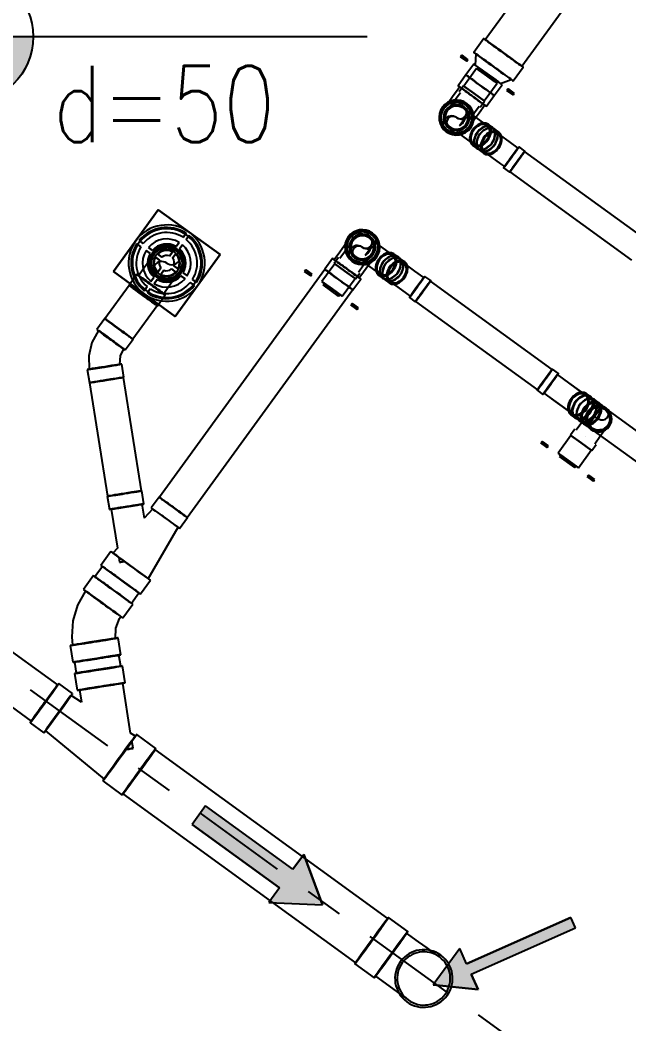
# Model space of a CAD drawing. Header units: millimetres. Extents: x 400392 to 401374, y 4543900 to 4544115.
# Drawn here: x 400711.038 to 400712.633, y 4544056.282 to 4544058.913 of the extents above; entities that cross this region are included whole.
import ezdxf

# ---------------------------------------------------------------- set-up
doc = ezdxf.new("R2010")
doc.units = ezdxf.units.MM
doc.linetypes.add('CENTER', pattern=[2, 1.25, -0.25, 0.25, -0.25])
doc.linetypes.add('CONTINU', pattern=[0])
doc.layers.add('A-DETL-GENF', color=92, linetype='Continuous', lineweight=9)
for name, color, linetype in [('kolon tarama prota', 252, 'Continuous'), ('skesit prota', 7, 'Continuous'), ('st-s_level (kot)', 6, 'Continuous'), ('st-s_levelmark (kot işareti)', 4, 'Continuous')]:
    doc.layers.add(name, color=color, linetype=linetype)
doc.styles.add('OLCU', font='romanstw.shx')

# ---------------------------------------------------------------- blocks, each defined once
blk = doc.blocks.new('+24.06 mekanik')
at = {"layer": 'kolon tarama prota'}
for points in [[(8304.3, 163837.7), (8304.3, 163955.7), (8342.4, 163933.7), (8491.8, 164192.5), (8517.8, 164177.5), (8368.4, 163918.7), (8406.5, 163896.7)], [(7946, 163836.7), (7828.9, 163758.7), (7828.9, 163806.7), (7546, 163806.7), (7546, 163866.7), (7828.9, 163866.7), (7828.9, 163914.7)]]:
    blk.add_hatch(color=253, dxfattribs=at).paths.add_polyline_path(points, flags=0)
at = {"layer": 'kolon tarama prota', "color": 253}
for p, q in [((6958.6, 166552.7), (6958.6, 165922.1)), ((7076.6, 165922.1), (7076.6, 166552.7)), ((6953.9, 165922.1), (6953.9, 165877.6)), ((7081.4, 165877.6), (7081.4, 165922.1)), ((6960.5, 165877.6), (6976.7, 165852.5)), ((7058.6, 165852.5), (7074.8, 165877.6)), ((6932.6, 165852.7), (6932.6, 165847.7)), ((6952.6, 165852.7), (6932.6, 165852.7)), ((6932.6, 165852.7), (6952.6, 165852.7)), ((6952.6, 165847.7), (6932.6, 165847.7)), ((6932.6, 165847.7), (6952.6, 165847.7)), ((6952.6, 165847.7), (6952.6, 165852.7)), ((6971.8, 165852.5), (6971.8, 165817.5)), ((6984.6, 165847.7), (6984.6, 165790.5)), ((6984.6, 165847.7), (7017.6, 165847.7)), ((7017.6, 165847.7), (6984.6, 165847.7)), ((6992.6, 165852.7), (6992.6, 165847.7)), ((7042.6, 165852.7), (6992.6, 165852.7)), ((6992.6, 165852.7), (7042.6, 165852.7)), ((7042.6, 165847.7), (6992.6, 165847.7)), ((6992.6, 165847.7), (7042.6, 165847.7)), ((7017.6, 165847.7), (7050.6, 165847.7)), ((7050.6, 165847.7), (7017.6, 165847.7)), ((7042.6, 165847.7), (7042.6, 165852.7)), ((7050.6, 165790.5), (7050.6, 165847.7)), ((7063.4, 165817.5), (7063.4, 165852.5)), ((7082.6, 165852.7), (7082.6, 165847.7)), ((7102.6, 165852.7), (7082.6, 165852.7)), ((7082.6, 165852.7), (7102.6, 165852.7)), ((7102.6, 165847.7), (7082.6, 165847.7)), ((7082.6, 165847.7), (7102.6, 165847.7)), ((7102.6, 165847.7), (7102.6, 165852.7)), ((6971.8, 165817.5), (6971.8, 165782.5)), ((7063.4, 165782.5), (7063.4, 165817.5)), ((6983.3, 165790.5), (6983.3, 165771.4)), ((6984.6, 165790.5), (7017.6, 165790.5)), ((7017.6, 165790.5), (6984.6, 165790.5)), ((7017.6, 165790.5), (7050.6, 165790.5)), ((7050.6, 165790.5), (7017.6, 165790.5)), ((7017.6, 165790.5), (7017.6, 165790.5)), ((7017.6, 165790.5), (7017.6, 165790.5)), ((7051.9, 165771.4), (7051.9, 165790.5)), ((7017.6, 165771.4), (7017.6, 165771.4)), ((7017.6, 165771.4), (7017.6, 165771.4)), ((7017.6, 165771.4), (7017.6, 165771.4)), ((7017.6, 165771.4), (7017.6, 165771.4)), ((7094.7, 165742.9), (7039.8, 165742.9)), ((7108.2, 165747), (7094.7, 165747)), ((7116.4, 165745.7), (7108.2, 165745.7)), ((7129.9, 165747), (7116.4, 165747)), ((7214, 165747), (7194.9, 165747)), ((7608.5, 165745.7), (7214, 165745.7)), ((7036.8, 165725.9), (7036.8, 165699.5)), ((7039.8, 165682.5), (7094.7, 165682.5)), ((7094.7, 165678.4), (7108.2, 165678.4)), ((7108.2, 165679.7), (7116.4, 165679.7)), ((7116.4, 165678.4), (7129.9, 165678.4)), ((7194.9, 165678.4), (7214, 165678.4)), ((7214, 165679.7), (7608.5, 165679.7)), ((7094.7, 165322.9), (7039.8, 165322.9)), ((7108.2, 165327), (7094.7, 165327)), ((7116.4, 165325.7), (7108.2, 165325.7)), ((7129.9, 165327), (7116.4, 165327)), ((7214, 165327), (7194.9, 165327)), ((7608.5, 165325.7), (7214, 165325.7)), ((7627.5, 165327), (7608.5, 165327)), ((7751, 165322.9), (7627.5, 165322.9)), ((7717.8, 165322.9), (7652.5, 165322.9)), ((7731.1, 165327), (7717.8, 165327)), ((7744.2, 165325.7), (7731.1, 165325.7)), ((7758.2, 165327), (7744.2, 165327)), ((7770.1, 165327), (7751, 165327)), ((8469.9, 165325.7), (7770.1, 165325.7)), ((7036.8, 165305.9), (7036.8, 165279.5)), ((7039.8, 165262.5), (7094.7, 165262.5)), ((7108.2, 165259.7), (7116.4, 165259.7)), ((7214, 165259.7), (7608.5, 165259.7)), ((7627.5, 165262.5), (7751, 165262.5)), ((7652.5, 165262.5), (7717.8, 165262.5)), ((7731.1, 165259.7), (7744.2, 165259.7)), ((7770.1, 165259.7), (8469.9, 165259.7)), ((6983.3, 165233.9), (6983.3, 165214.9)), ((7017.6, 165233.9), (7017.6, 165233.9)), ((7017.6, 165233.9), (7017.6, 165233.9)), ((7017.6, 165233.9), (7017.6, 165233.9)), ((7017.6, 165233.9), (7017.6, 165233.9)), ((7051.9, 165214.9), (7051.9, 165233.9)), ((7094.7, 165258.4), (7108.2, 165258.4)), ((7116.4, 165258.4), (7129.9, 165258.4)), ((7194.9, 165258.4), (7214, 165258.4)), ((7608.5, 165258.4), (7627.5, 165258.4)), ((7717.8, 165258.4), (7731.1, 165258.4)), ((7744.2, 165258.4), (7758.2, 165258.4)), ((7748.3, 165233.9), (7748.3, 165214.9)), ((7751, 165258.4), (7770.1, 165258.4)), ((7782.6, 165233.9), (7782.6, 165233.9)), ((7782.6, 165233.9), (7782.6, 165233.9)), ((7782.6, 165233.9), (7782.6, 165233.9)), ((7782.6, 165233.9), (7782.6, 165233.9)), ((7817, 165214.9), (7817, 165233.9)), ((6971.8, 165222.9), (6971.8, 165187.9)), ((6984.6, 165214.9), (6984.6, 165157.7)), ((6984.6, 165214.9), (7017.6, 165214.9)), ((7017.6, 165214.9), (6984.6, 165214.9)), ((7017.6, 165214.9), (7050.6, 165214.9)), ((7050.6, 165214.9), (7017.6, 165214.9)), ((7017.6, 165214.9), (7017.6, 165214.9)), ((7017.6, 165214.9), (7017.6, 165214.9)), ((7050.6, 165157.7), (7050.6, 165214.9)), ((7063.4, 165187.9), (7063.4, 165222.9)), ((7749.6, 165214.9), (7749.6, 165157.7)), ((7749.6, 165214.9), (7782.6, 165214.9)), ((7782.6, 165214.9), (7749.6, 165214.9)), ((7782.6, 165214.9), (7815.6, 165214.9)), ((7815.6, 165214.9), (7782.6, 165214.9)), ((7782.6, 165214.9), (7782.6, 165214.9)), ((7782.6, 165214.9), (7782.6, 165214.9)), ((7815.6, 165157.7), (7815.6, 165214.9)), ((6972.6, 165187.9), (6972.6, 164450)), ((7062.6, 164450), (7062.6, 165187.9)), ((6932.6, 165157.7), (6932.6, 165152.7)), ((6932.6, 165157.7), (6952.6, 165157.7)), ((6952.6, 165157.7), (6932.6, 165157.7)), ((6952.6, 165152.7), (6952.6, 165157.7)), ((6984.6, 165157.7), (7017.6, 165157.7)), ((7017.6, 165157.7), (6984.6, 165157.7)), ((6992.6, 165157.7), (6992.6, 165152.7)), ((6992.6, 165157.7), (7042.6, 165157.7)), ((7042.6, 165157.7), (6992.6, 165157.7)), ((7017.6, 165157.7), (7050.6, 165157.7)), ((7050.6, 165157.7), (7017.6, 165157.7)), ((7042.6, 165152.7), (7042.6, 165157.7)), ((7082.6, 165157.7), (7082.6, 165152.7)), ((7082.6, 165157.7), (7102.6, 165157.7)), ((7102.6, 165157.7), (7082.6, 165157.7)), ((7102.6, 165152.7), (7102.6, 165157.7)), ((7697.6, 165157.7), (7697.6, 165152.7)), ((7697.6, 165157.7), (7717.6, 165157.7)), ((7717.6, 165157.7), (7697.6, 165157.7)), ((7717.6, 165152.7), (7717.6, 165157.7)), ((7749.6, 165157.7), (7782.6, 165157.7)), ((7782.6, 165157.7), (7749.6, 165157.7)), ((7757.6, 165157.7), (7757.6, 165152.7)), ((7757.6, 165157.7), (7807.6, 165157.7)), ((7807.6, 165157.7), (7757.6, 165157.7)), ((7782.6, 165157.7), (7815.6, 165157.7)), ((7815.6, 165157.7), (7782.6, 165157.7)), ((7807.6, 165152.7), (7807.6, 165157.7)), ((7847.6, 165157.7), (7847.6, 165152.7)), ((7847.6, 165157.7), (7867.6, 165157.7)), ((7867.6, 165157.7), (7847.6, 165157.7)), ((7867.6, 165152.7), (7867.6, 165157.7)), ((6932.6, 165152.7), (6952.6, 165152.7)), ((6952.6, 165152.7), (6932.6, 165152.7)), ((6992.6, 165152.7), (7042.6, 165152.7)), ((7042.6, 165152.7), (6992.6, 165152.7)), ((7082.6, 165152.7), (7102.6, 165152.7)), ((7102.6, 165152.7), (7082.6, 165152.7)), ((7697.6, 165152.7), (7717.6, 165152.7)), ((7717.6, 165152.7), (7697.6, 165152.7)), ((7757.6, 165152.7), (7807.6, 165152.7)), ((7807.6, 165152.7), (7757.6, 165152.7)), ((7847.6, 165152.7), (7867.6, 165152.7)), ((7867.6, 165152.7), (7847.6, 165152.7)), ((6727.5, 165057.8), (6527.5, 165057.8)), ((6527.5, 165057.8), (6527.5, 164857.8)), ((6527.5, 164857.8), (6527.5, 165057.8)), ((6527.5, 165057.8), (6727.5, 165057.8)), ((6527.5, 165057.8), (6527.5, 165057.8)), ((6622.5, 165051), (6622.5, 165037.6)), ((6622.5, 165037.6), (6622.5, 165051)), ((6622.5, 165051), (6622.5, 165051)), ((6632.5, 165037.6), (6632.5, 165051)), ((6632.5, 165051), (6632.5, 165037.6)), ((6632.5, 165051), (6632.5, 165051)), ((6727.5, 164857.8), (6727.5, 165057.8)), ((6727.5, 165057.8), (6727.5, 164857.8)), ((6727.5, 165057.8), (6727.5, 165057.8)), ((6622.5, 165037.6), (6622.5, 165037.6)), ((6632.5, 165037.6), (6632.5, 165037.6)), ((6622.5, 165020.9), (6622.5, 165007.5)), ((6622.5, 165007.5), (6622.5, 165020.9)), ((6622.5, 165020.9), (6622.5, 165020.9)), ((6622.5, 165007.5), (6622.5, 165007.5)), ((6632.5, 165007.5), (6632.5, 165020.9)), ((6632.5, 165020.9), (6632.5, 165007.5)), ((6632.5, 165020.9), (6632.5, 165020.9)), ((6632.5, 165007.5), (6632.5, 165007.5)), ((6622.5, 164990.7), (6622.5, 164977.1)), ((6622.5, 164977.1), (6622.5, 164990.7)), ((6622.5, 164990.7), (6622.5, 164990.7)), ((6622.5, 164977.1), (6622.5, 164977.1)), ((6632.5, 164977.1), (6632.5, 164990.7)), ((6632.5, 164990.7), (6632.5, 164977.1)), ((6632.5, 164990.7), (6632.5, 164990.7)), ((6632.5, 164977.1), (6632.5, 164977.1)), ((6547.7, 164962.8), (6534.3, 164962.8)), ((6534.3, 164962.8), (6547.7, 164962.8)), ((6534.3, 164962.8), (6534.3, 164962.8)), ((6534.3, 164952.8), (6547.7, 164952.8)), ((6547.7, 164952.8), (6534.3, 164952.8)), ((6534.3, 164952.8), (6534.3, 164952.8)), ((6547.7, 164962.8), (6547.7, 164962.8)), ((6547.7, 164952.8), (6547.7, 164952.8)), ((6577.8, 164962.8), (6564.4, 164962.8)), ((6564.4, 164962.8), (6577.8, 164962.8)), ((6564.4, 164962.8), (6564.4, 164962.8)), ((6564.4, 164952.8), (6577.8, 164952.8)), ((6577.8, 164952.8), (6564.4, 164952.8)), ((6564.4, 164952.8), (6564.4, 164952.8)), ((6577.8, 164962.8), (6577.8, 164962.8)), ((6577.8, 164952.8), (6577.8, 164952.8)), ((6608.2, 164962.8), (6594.6, 164962.8)), ((6594.6, 164962.8), (6608.2, 164962.8)), ((6594.6, 164962.8), (6594.6, 164962.8)), ((6594.6, 164952.8), (6608.2, 164952.8)), ((6608.2, 164952.8), (6594.6, 164952.8)), ((6594.6, 164952.8), (6594.6, 164952.8)), ((6608.2, 164962.8), (6608.2, 164962.8)), ((6608.2, 164952.8), (6608.2, 164952.8)), ((6660.5, 164962.8), (6646.9, 164962.8)), ((6646.9, 164962.8), (6660.5, 164962.8)), ((6646.9, 164962.8), (6646.9, 164962.8)), ((6646.9, 164952.8), (6660.5, 164952.8)), ((6660.5, 164952.8), (6646.9, 164952.8)), ((6646.9, 164952.8), (6646.9, 164952.8)), ((6660.5, 164962.8), (6660.5, 164962.8)), ((6660.5, 164952.8), (6660.5, 164952.8)), ((6690.7, 164962.8), (6677.3, 164962.8)), ((6677.3, 164962.8), (6690.7, 164962.8)), ((6677.3, 164962.8), (6677.3, 164962.8)), ((6677.3, 164952.8), (6690.7, 164952.8)), ((6690.7, 164952.8), (6677.3, 164952.8)), ((6677.3, 164952.8), (6677.3, 164952.8)), ((6690.7, 164962.8), (6690.7, 164962.8)), ((6690.7, 164952.8), (6690.7, 164952.8)), ((6720.7, 164962.8), (6707.4, 164962.8)), ((6707.4, 164962.8), (6720.7, 164962.8)), ((6707.4, 164962.8), (6707.4, 164962.8)), ((6707.4, 164952.8), (6720.7, 164952.8)), ((6720.7, 164952.8), (6707.4, 164952.8)), ((6707.4, 164952.8), (6707.4, 164952.8)), ((6720.7, 164962.8), (6720.7, 164962.8)), ((6720.7, 164952.8), (6720.7, 164952.8)), ((6622.5, 164938.4), (6622.5, 164924.8)), ((6622.5, 164924.8), (6622.5, 164938.4)), ((6622.5, 164938.4), (6622.5, 164938.4)), ((6622.5, 164924.8), (6622.5, 164924.8)), ((6632.5, 164924.8), (6632.5, 164938.4)), ((6632.5, 164938.4), (6632.5, 164924.8)), ((6632.5, 164938.4), (6632.5, 164938.4)), ((6632.5, 164924.8), (6632.5, 164924.8)), ((6622.5, 164908), (6622.5, 164894.6)), ((6622.5, 164894.6), (6622.5, 164908)), ((6622.5, 164908), (6622.5, 164908)), ((6622.5, 164894.6), (6622.5, 164894.6)), ((6632.5, 164894.6), (6632.5, 164908)), ((6632.5, 164908), (6632.5, 164894.6)), ((6632.5, 164908), (6632.5, 164908)), ((6632.5, 164894.6), (6632.5, 164894.6)), ((6581.7, 164888), (6581.7, 164853)), ((6622.5, 164877.9), (6622.5, 164864.6)), ((6622.5, 164864.6), (6622.5, 164877.9)), ((6622.5, 164877.9), (6622.5, 164877.9)), ((6632.5, 164864.6), (6632.5, 164877.9)), ((6632.5, 164877.9), (6632.5, 164864.6)), ((6632.5, 164877.9), (6632.5, 164877.9)), ((6673.3, 164853), (6673.3, 164888)), ((6527.5, 164857.8), (6727.5, 164857.8)), ((6727.5, 164857.8), (6527.5, 164857.8)), ((6527.5, 164857.8), (6527.5, 164857.8)), ((6582.5, 164853), (6582.5, 164744.6)), ((6622.5, 164864.6), (6622.5, 164864.6)), ((6632.5, 164864.6), (6632.5, 164864.6)), ((6672.5, 164744.6), (6672.5, 164853)), ((6727.5, 164857.8), (6727.5, 164857.8)), ((6581.7, 164744.6), (6581.7, 164709.6)), ((6673.3, 164709.6), (6673.3, 164744.6)), ((6712.7, 164649.6), (6687.9, 164674.4)), ((6925, 164436.2), (6712.1, 164649.1)), ((6623.2, 164609.6), (6647.9, 164584.9)), ((6648.5, 164585.4), (6861.4, 164372.5)), ((6971.8, 164450), (6971.8, 164415)), ((7063.4, 164415), (7063.4, 164450)), ((6950.3, 164412), (6925.6, 164436.7)), ((6973.3, 164382.2), (6946.9, 164408.6)), ((6976.7, 164415), (6973.2, 164382.2)), ((7074.8, 164260.1), (7058.6, 164415)), ((6860.8, 164372), (6885.6, 164347.2)), ((6889, 164350.6), (6962.3, 164277.3)), ((6953.9, 164260.1), (6953.9, 164215.6)), ((6962.3, 164277.3), (6960.5, 164260.1)), ((6979.6, 164260.1), (6988.7, 164251)), ((6997.8, 164259.8), (6997.8, 164260.4)), ((7081.4, 164215.6), (7081.4, 164260.1)), ((6958.6, 164215.6), (6958.6, 164182.3)), ((7076.6, 164182.3), (7076.6, 164215.6)), ((6953.9, 164182.3), (6953.9, 164137.8)), ((7081.4, 164137.8), (7081.4, 164182.3)), ((8491.8, 164192.5), (8342.4, 163933.7)), ((8342.4, 163933.7), (8491.8, 164192.5)), ((8517.8, 164177.5), (8491.8, 164192.5)), ((8517.8, 164177.5), (8491.8, 164192.5)), ((8368.4, 163918.7), (8517.8, 164177.5)), ((8368.4, 163918.7), (8517.8, 164177.5)), ((6960.5, 164137.8), (6960.5, 164137.5)), ((7074.8, 164137.7), (7074.8, 164137.8)), ((7133.4, 164056.6), (7102, 164088.1)), ((7151.1, 164032.2), (7130.1, 164053.3)), ((7185.9, 164004.1), (7154.5, 164035.5)), ((7011.8, 163997.9), (7043.3, 163966.5)), ((7275.3, 163905.4), (7181.3, 163999.4)), ((7046.6, 163969.8), (7067.7, 163948.8)), ((7064.3, 163945.4), (7095.8, 163914)), ((8342.4, 163933.7), (8304.3, 163955.7)), ((8304.3, 163955.7), (8304.3, 163837.7)), ((8342.4, 163933.7), (8304.3, 163955.7)), ((8304.3, 163955.7), (8304.3, 163837.7)), ((7100.4, 163918.6), (7123.2, 163895.9)), ((8406.5, 163896.7), (8368.4, 163918.7)), ((8368.4, 163918.7), (8406.5, 163896.7)), ((7046.4, 163895.7), (6061.5, 163895.7)), ((7090.9, 163900.5), (7046.4, 163900.5)), ((7123.2, 163895.9), (7090.9, 163893.9)), ((7289.9, 163906.3), (7275.3, 163905.4)), ((7352.4, 163912.2), (7289.9, 163912.2)), ((8105.8, 163908.7), (7352.4, 163908.7)), ((7946, 163836.7), (7828.9, 163914.7)), ((7828.9, 163914.7), (7828.9, 163866.7)), ((7828.9, 163914.7), (7946, 163836.7)), ((7828.9, 163866.7), (7828.9, 163914.7)), ((8168.3, 163912.2), (8105.8, 163912.2)), ((8304.3, 163837.7), (8406.5, 163896.7)), ((8406.5, 163896.7), (8304.3, 163837.7)), ((7303.6, 163877.1), (7289.9, 163890.8)), ((7828.9, 163866.7), (7546, 163866.7)), ((7546, 163866.7), (7546, 163806.7)), ((7828.9, 163866.7), (7546, 163866.7)), ((7546, 163866.7), (7546, 163806.7)), ((7289.5, 163863.4), (7290.3, 163863.4)), ((7828.9, 163758.7), (7946, 163836.7)), ((7828.9, 163758.7), (7946, 163836.7)), ((7546, 163806.7), (7828.9, 163806.7)), ((7828.9, 163806.7), (7546, 163806.7)), ((7828.9, 163806.7), (7828.9, 163758.7)), ((7828.9, 163806.7), (7828.9, 163758.7)), ((6061.5, 163777.7), (7046.4, 163777.7)), ((7046.4, 163773), (7090.9, 163773)), ((7090.9, 163779.6), (7289.9, 163767.2)), ((7289.9, 163761.2), (7352.4, 163761.2)), ((7352.4, 163764.7), (8105.8, 163764.7)), ((8105.8, 163761.2), (8168.3, 163761.2))]:
    blk.add_line(p, q, dxfattribs=at)
at = {"layer": 'kolon tarama prota', "color": 253, "flags": 128}
for points in [[(6976.7, 165712.7), (6976.7, 165717.4), (6976.7, 165730.9), (6976.7, 165751.4), (6976.7, 165776.1), (6976.7, 165782.5)], [(6987.5, 165771.4), (6987.5, 165748.4), (6987.5, 165729.1), (6987.5, 165716.5), (6987.5, 165712.7)], [(7047.8, 165712.7), (7047.8, 165717.4), (7047.8, 165730.7), (7047.8, 165750.6), (7047.8, 165771.4)], [(7058.6, 165782.5), (7058.6, 165757.2), (7058.6, 165735.4), (7058.6, 165719.9), (7058.6, 165713), (7058.6, 165712.7)], [(6976.7, 165712.7), (6981.3, 165731.7), (6994.3, 165746.3), (7012.5, 165753.3), (7017.6, 165753.6)], [(7017.6, 165753.6), (7036.6, 165749), (7051.3, 165736), (7058.3, 165717.7), (7058.6, 165712.7)], [(7194.9, 165742.9), (7165.7, 165742.9), (7139.5, 165742.9), (7129.9, 165742.9)], [(7017.6, 165671.7), (6998.6, 165676.4), (6984, 165689.3), (6977, 165707.6), (6976.7, 165712.7)], [(7058.6, 165712.7), (7053.9, 165693.7), (7041, 165679), (7022.7, 165672), (7017.6, 165671.7)], [(7129.9, 165682.5), (7154, 165682.5), (7182.3, 165682.5), (7194.9, 165682.5)], [(6976.7, 165292.7), (6981.3, 165311.7), (6994.3, 165326.4), (7012.6, 165333.4), (7017.6, 165333.7)], [(7017.6, 165333.7), (7036.6, 165329), (7051.3, 165316.1), (7058.3, 165297.8), (7058.6, 165292.7)], [(7194.9, 165322.9), (7165.7, 165322.9), (7139.5, 165322.9), (7129.9, 165322.9)], [(7752.5, 165292.7), (7757.1, 165308.8), (7769.6, 165319.9), (7782.6, 165322.9)], [(7758.2, 165322.9), (7774.3, 165322.9), (7782.1, 165322.9), (7782.6, 165322.9)], [(7782.6, 165322.9), (7798.7, 165318.2), (7809.8, 165305.7), (7812.8, 165292.7)], [(6976.7, 165222.9), (6976.7, 165248.2), (6976.7, 165270), (6976.7, 165285.4), (6976.7, 165292.4), (6976.7, 165292.7)], [(7017.6, 165251.7), (6998.6, 165256.4), (6984, 165269.4), (6977, 165287.6), (6976.7, 165292.7)], [(6987.5, 165292.7), (6987.5, 165288), (6987.5, 165274.6), (6987.5, 165254.8), (6987.5, 165233.9)], [(7058.6, 165292.7), (7053.9, 165273.7), (7041, 165259), (7022.7, 165252.1), (7017.6, 165251.7)], [(7047.8, 165233.9), (7047.8, 165257), (7047.8, 165276.3), (7047.8, 165288.9), (7047.8, 165292.7)], [(7058.6, 165292.7), (7058.6, 165288), (7058.6, 165274.5), (7058.6, 165254), (7058.6, 165229.3), (7058.6, 165222.9)], [(7782.6, 165262.5), (7766.6, 165267.2), (7755.4, 165279.7), (7752.5, 165292.7)], [(7752.5, 165292.7), (7752.5, 165288), (7752.5, 165274.6), (7752.5, 165254.8), (7752.5, 165233.9)], [(7812.8, 165292.7), (7808.2, 165276.6), (7795.7, 165265.5), (7782.6, 165262.5)], [(7812.8, 165233.9), (7812.8, 165257), (7812.8, 165276.3), (7812.8, 165288.9), (7812.8, 165292.7)], [(7129.9, 165262.5), (7154, 165262.5), (7182.3, 165262.5), (7194.9, 165262.5)], [(7782.6, 165262.5), (7777.9, 165262.5), (7764.4, 165262.5), (7758.2, 165262.5)], [(6586.6, 164957.8), (6591.2, 164976.8), (6604.2, 164991.4), (6622.5, 164998.4), (6627.5, 164998.7)], [(6627.5, 164998.7), (6646.5, 164994.1), (6661.2, 164981.1), (6668.2, 164962.9), (6668.5, 164957.8)], [(6586.6, 164888), (6586.6, 164913.3), (6586.6, 164935.2), (6586.6, 164950.6), (6586.6, 164957.5), (6586.6, 164957.8)], [(6627.5, 164916.8), (6608.5, 164921.5), (6593.9, 164934.4), (6586.9, 164952.7), (6586.6, 164957.8)], [(6668.5, 164957.8), (6663.8, 164938.8), (6650.9, 164924.1), (6632.6, 164917.1), (6627.5, 164916.8)], [(6668.5, 164957.8), (6668.5, 164953.1), (6668.5, 164939.6), (6668.5, 164919), (6668.5, 164894.2), (6668.5, 164888)], [(6586.6, 164709.6), (6591.3, 164674), (6605.2, 164640.8), (6626.6, 164613)], [(6684.5, 164671), (6672.2, 164689.9), (6668.5, 164709.6)], [(6960.5, 164137.5), (6965.3, 164095.2), (6979.4, 164055), (7002, 164018.9), (7016.5, 164002.6)], [(7097.3, 164083.4), (7081.9, 164105.5), (7075, 164131.5), (7074.8, 164137.7)], [(8274.4, 163906.3), (8269.7, 163906.3), (8255.9, 163906.3), (8234.3, 163906.3), (8206.8, 163906.3), (8175.8, 163906.3), (8168.3, 163906.3)], [(8168.3, 163767.2), (8199.7, 163767.2), (8228.3, 163767.2), (8251.5, 163767.2), (8267.2, 163767.2), (8274.2, 163767.2), (8274.4, 163767.2)]]:
    blk.add_lwpolyline(points, dxfattribs=at)
at = {"layer": 'kolon tarama prota', "color": 253}
for centre, radius, start, end in [((7017.6, 165712.7), 45.8, 0, 180), ((7017.6, 165712.7), 45.8, 0, 180), ((7017.6, 165712.7), 45.8, 90, 270), ((7017.6, 165712.7), 45.8, 90, 270), ((7017.6, 165712.7), 45, 0, 180), ((7017.6, 165712.7), 41, 90, 270), ((7017.6, 165712.7), 34.3, 0, 180), ((7017.6, 165712.7), 34.3, 0, 180), ((7017.6, 165712.7), 34.3, 90, 270), ((7017.6, 165712.7), 34.3, 90, 270), ((7017.6, 165712.7), 33, 0, 180), ((7017.6, 165712.7), 30.2, 90, 270), ((7017.6, 165712.7), 45.8, 270, 90), ((7017.6, 165712.7), 45.8, 270, 90), ((7017.6, 165735.2), 22.5, 270, 90), ((7017.6, 165712.7), 41, 270, 90), ((7017.6, 165712.7), 34.3, 270, 90), ((7017.6, 165712.7), 34.3, 270, 90), ((7017.6, 165729.2), 16.5, 270, 90), ((7017.6, 165712.7), 30.2, 270, 90), ((7017.6, 165712.7), 45.8, 180, 0), ((7017.6, 165712.7), 45.8, 180, 0), ((7017.6, 165712.7), 45, 180, 0), ((7017.6, 165712.7), 34.3, 180, 0), ((7017.6, 165712.7), 34.3, 180, 0), ((7017.6, 165712.7), 33, 180, 0), ((7017.6, 165690.2), 22.5, 90, 270), ((7017.6, 165696.2), 16.5, 90, 270), ((7017.6, 165292.7), 45.8, 0, 180), ((7017.6, 165292.7), 45.8, 0, 180), ((7017.6, 165292.7), 45.8, 90, 270), ((7017.6, 165292.7), 45.8, 90, 270), ((7017.6, 165292.7), 45.8, 270, 90), ((7017.6, 165292.7), 45.8, 270, 90), ((7017.6, 165292.7), 45, 0, 180), ((7017.6, 165292.7), 41, 90, 270), ((7017.6, 165292.7), 34.3, 0, 180), ((7017.6, 165292.7), 34.3, 0, 180), ((7017.6, 165292.7), 34.3, 90, 270), ((7017.6, 165292.7), 34.3, 90, 270), ((7017.6, 165292.7), 33, 0, 180), ((7017.6, 165292.7), 30.2, 90, 270), ((7017.6, 165315.2), 22.5, 270, 90), ((7017.6, 165292.7), 41, 270, 90), ((7017.6, 165292.7), 34.3, 270, 90), ((7017.6, 165292.7), 34.3, 270, 90), ((7017.6, 165309.2), 16.5, 270, 90), ((7017.6, 165292.7), 30.2, 270, 90), ((7782.6, 165292.7), 34.3, 0, 180), ((7782.6, 165292.7), 34.3, 0, 180), ((7782.6, 165292.7), 34.3, 90, 270), ((7782.6, 165292.7), 34.3, 90, 270), ((7782.6, 165292.7), 33, 0, 180), ((7782.6, 165292.7), 30.2, 0, 180), ((7782.6, 165292.7), 30.2, 90, 270), ((7782.6, 165292.7), 34.3, 270, 90), ((7782.6, 165292.7), 34.3, 270, 90), ((7782.6, 165309.2), 16.5, 270, 90), ((7782.6, 165292.7), 30.2, 270, 90), ((7017.6, 165292.7), 45.8, 180, 0), ((7017.6, 165292.7), 45.8, 180, 0), ((7017.6, 165292.7), 45, 180, 0), ((7017.6, 165292.7), 34.3, 180, 0), ((7017.6, 165292.7), 34.3, 180, 0), ((7017.6, 165292.7), 33, 180, 0), ((7017.6, 165270.2), 22.5, 90, 270), ((7017.6, 165276.2), 16.5, 90, 270), ((7782.6, 165292.7), 34.3, 180, 0), ((7782.6, 165292.7), 34.3, 180, 0), ((7782.6, 165292.7), 33, 180, 0), ((7782.6, 165292.7), 30.2, 180, 0), ((7782.6, 165276.2), 16.5, 90, 270), ((6627.5, 164957.8), 100, 90, 270), ((6627.5, 164957.8), 100, 90, 270), ((6627.5, 164957.8), 93.3, 93.0709, 176.9291), ((6627.5, 164957.8), 93.3, 93.0709, 176.9291), ((6627.5, 164957.8), 100, 270, 90), ((6627.5, 164957.8), 100, 270, 90), ((6627.5, 164957.8), 93.3, 3.0709, 86.9291), ((6627.5, 164957.8), 93.3, 3.0709, 86.9291), ((6627.5, 164957.8), 90, 90, 270), ((6627.5, 164957.8), 90, 90, 270), ((6627.5, 164957.8), 80, 93.5833, 176.4167), ((6627.5, 164957.8), 80, 93.5833, 176.4167), ((6627.5, 164957.8), 90, 270, 90), ((6627.5, 164957.8), 90, 270, 90), ((6627.5, 164957.8), 80, 3.5833, 86.4167), ((6627.5, 164957.8), 80, 3.5833, 86.4167), ((6627.5, 164957.8), 63.3, 94.5281, 175.4719), ((6627.5, 164957.8), 63.3, 94.5281, 175.4719), ((6627.5, 164957.8), 50, 95.7392, 174.2608), ((6627.5, 164957.8), 50, 95.7392, 174.2608), ((6627.5, 164957.8), 45.8, 90, 270), ((6627.5, 164957.8), 45.8, 90, 270), ((6627.5, 164957.8), 45, 0, 180), ((6627.5, 164957.8), 41, 90, 270), ((6627.5, 164957.8), 45.8, 270, 90), ((6627.5, 164957.8), 45.8, 270, 90), ((6627.5, 164980.3), 22.5, 270, 90), ((6627.5, 164957.8), 41, 270, 90), ((6627.5, 164957.8), 63.3, 4.5281, 85.4719), ((6627.5, 164957.8), 63.3, 4.5281, 85.4719), ((6627.5, 164957.8), 50, 5.7392, 84.2608), ((6627.5, 164957.8), 50, 5.7392, 84.2608), ((6627.5, 164957.8), 35, 90, 270), ((6627.5, 164957.8), 35, 90, 270), ((6627.5, 164957.8), 33.3, 98.6269, 171.3731), ((6627.5, 164957.8), 33.3, 98.6269, 171.3731), ((6627.5, 164957.8), 20, 104.4775, 165.5225), ((6627.5, 164957.8), 20, 104.4775, 165.5225), ((6627.5, 164957.8), 35, 270, 90), ((6627.5, 164957.8), 35, 270, 90), ((6627.5, 164957.8), 33.3, 8.6269, 81.3731), ((6627.5, 164957.8), 33.3, 8.6269, 81.3731), ((6627.5, 164957.8), 20, 14.4775, 75.5225), ((6627.5, 164957.8), 20, 14.4775, 75.5225), ((6627.5, 164957.8), 93.3, 183.0709, 266.9291), ((6627.5, 164957.8), 93.3, 183.0709, 266.9291), ((6627.5, 164957.8), 80, 183.5833, 266.4167), ((6627.5, 164957.8), 80, 183.5833, 266.4167), ((6627.5, 164957.8), 63.3, 184.5281, 265.4719), ((6627.5, 164957.8), 63.3, 184.5281, 265.4719), ((6627.5, 164957.8), 50, 185.7392, 264.2608), ((6627.5, 164957.8), 50, 185.7392, 264.2608), ((6627.5, 164957.8), 45, 180, 0), ((6627.5, 164957.8), 33.3, 188.6269, 261.3731), ((6627.5, 164957.8), 33.3, 188.6269, 261.3731), ((6627.5, 164935.3), 22.5, 90, 270), ((6627.5, 164957.8), 20, 194.4775, 255.5225), ((6627.5, 164957.8), 20, 194.4775, 255.5225), ((6627.5, 164957.8), 80, 273.5833, 356.4167), ((6627.5, 164957.8), 93.3, 273.0709, 356.9291), ((6627.5, 164957.8), 20, 284.4775, 345.5225), ((6627.5, 164957.8), 33.3, 278.6269, 351.3731), ((6627.5, 164957.8), 50, 275.7392, 354.2608), ((6627.5, 164957.8), 63.3, 274.5281, 355.4719), ((6627.5, 164957.8), 93.3, 273.0709, 356.9291), ((6627.5, 164957.8), 80, 273.5833, 356.4167), ((6627.5, 164957.8), 33.3, 278.6269, 351.3731), ((6627.5, 164957.8), 20, 284.4775, 345.5225), ((6627.5, 164957.8), 63.3, 274.5281, 355.4719), ((6627.5, 164957.8), 50, 275.7392, 354.2608), ((8274.4, 163836.7), 75.5, 0, 180), ((8274.4, 163836.7), 75.5, 0, 180), ((8274.4, 163836.7), 69.6, 0, 180), ((8274.4, 163836.7), 75.5, 180, 0), ((8274.4, 163836.7), 75.5, 180, 0), ((8274.4, 163836.7), 69.6, 180, 0)]:
    blk.add_arc(centre, radius, start, end, dxfattribs=at)
for centre, major_axis, ratio, start_param, end_param in [((7017.6, 165922.1), (-63.8, 0), 0.010053, 4.712389, 7.853982), ((7017.6, 165922.1), (-59, 0), 0.010053, 4.712389, 6.283185), ((7017.6, 165922.1), (-59, 0), 0.010053, 0, 1.570796), ((7017.6, 165922.1), (-63.8, 0), 0.010053, 1.570796, 4.712389), ((7017.6, 165922.1), (-59, 0), 0.010053, 3.141593, 4.712389), ((7017.6, 165922.1), (-59, 0), 0.010053, 1.570796, 3.141593), ((7017.6, 165877.6), (-63.8, 0), 0.010053, 4.712389, 7.853982), ((7017.6, 165877.6), (-63.8, 0), 0.010053, 1.570796, 4.712389), ((7017.6, 165852.5), (-45.8, 0), 0.010053, 3.141593, 6.283185), ((7017.6, 165852.5), (-45.8, 0), 0.010053, 0, 3.141593), ((7017.6, 165817.5), (-45.8, 0), 0.010053, 4.712389, 7.853982), ((7017.6, 165817.5), (-45.8, 0), 0.010053, 3.141593, 6.283185), ((7017.6, 165817.5), (-45.8, 0), 0.010053, 0, 3.141593), ((7017.6, 165817.5), (-45.8, 0), 0.010053, 1.570796, 4.712389), ((7017.6, 165782.5), (-45.8, 0), 0.010053, 4.712389, 7.853982), ((7017.6, 165782.5), (-41, 0), 0.010053, 4.712389, 7.853982), ((7017.6, 165782.5), (-41, 0), 0.010053, 1.570796, 4.712389), ((7017.6, 165782.5), (-45.8, 0), 0.010053, 1.570796, 4.712389), ((7094.7, 165712.7), (0, 34.3), 0.707107, 4.712389, 7.853982), ((7094.7, 165712.7), (0, 30.2), 0.707107, 4.712389, 7.853982), ((7108.2, 165712.7), (0, 34.3), 0.707107, 4.712389, 7.853982), ((7108.2, 165712.7), (0, 33), 0.707107, 0, 1.570796), ((7116.4, 165712.7), (0, -34.3), 0.707107, 1.570796, 4.712389), ((7116.4, 165712.7), (0, 33), 0.707107, 0, 1.570796), ((7129.9, 165712.7), (0, -34.3), 0.707107, 1.570796, 4.712389), ((7108.2, 165712.7), (0, 33), 0.707107, 4.712389, 6.283185), ((7129.9, 165712.7), (0, -30.2), 0.707107, 1.570796, 4.712389), ((7116.4, 165712.7), (0, 33), 0.707107, 4.712389, 6.283185), ((7194.9, 165712.7), (0, -34.3), 0.01, 1.570796, 4.712389), ((7194.9, 165712.7), (0, -30.2), 0.01, 1.570796, 4.712389), ((7214, 165712.7), (0, -34.3), 0.01, 1.570796, 4.712389), ((7214, 165712.7), (0, 33), 0.01, 0, 1.570796), ((7214, 165712.7), (0, 33), 0.01, 4.712389, 6.283185), ((7017.6, 165712.7), (0, 30.2), 0.707107, 4.712389, 5.165678), ((7017.6, 165712.7), (0, 30.2), 0.707107, 4.2591, 4.712389), ((7094.7, 165712.7), (0, 34.3), 0.707107, 1.570796, 4.712389), ((7094.7, 165712.7), (0, 30.2), 0.707107, 1.570796, 4.712389), ((7108.2, 165712.7), (0, 34.3), 0.707107, 1.570796, 4.712389), ((7108.2, 165712.7), (0, 33), 0.707107, 1.570796, 3.141593), ((7116.4, 165712.7), (0, -34.3), 0.707107, 4.712389, 7.853982), ((7116.4, 165712.7), (0, 33), 0.707107, 1.570796, 3.141593), ((7129.9, 165712.7), (0, -34.3), 0.707107, 4.712389, 7.853982), ((7108.2, 165712.7), (0, 33), 0.707107, 3.141593, 4.712389), ((7129.9, 165712.7), (0, -30.2), 0.707107, 4.712389, 7.853982), ((7116.4, 165712.7), (0, 33), 0.707107, 3.141593, 4.712389), ((7194.9, 165712.7), (0, -34.3), 0.01, 4.712389, 7.853982), ((7194.9, 165712.7), (0, -30.2), 0.01, 4.712389, 7.853982), ((7214, 165712.7), (0, -34.3), 0.01, 4.712389, 7.853982), ((7214, 165712.7), (0, 33), 0.01, 1.570796, 3.141593), ((7214, 165712.7), (0, 33), 0.01, 3.141593, 4.712389), ((7094.7, 165292.7), (0, 34.3), 0.707107, 4.712389, 7.853982), ((7094.7, 165292.7), (0, 30.2), 0.707107, 4.712389, 7.853982), ((7108.2, 165292.7), (0, 34.3), 0.707107, 4.712389, 7.853982), ((7108.2, 165292.7), (0, 33), 0.707107, 0, 1.570796), ((7116.4, 165292.7), (0, 34.3), 0.707107, 4.712389, 7.853982), ((7116.4, 165292.7), (0, 33), 0.707107, 0, 1.570796), ((7129.9, 165292.7), (0, 34.3), 0.707107, 4.712389, 7.853982), ((7108.2, 165292.7), (0, 33), 0.707107, 4.712389, 6.283185), ((7129.9, 165292.7), (0, 30.2), 0.707107, 4.712389, 7.853982), ((7116.4, 165292.7), (0, 33), 0.707107, 4.712389, 6.283185), ((7194.9, 165292.7), (0, 34.3), 0.01, 4.712389, 7.853982), ((7194.9, 165292.7), (0, 30.2), 0.01, 4.712389, 7.853982), ((7214, 165292.7), (0, 34.3), 0.01, 4.712389, 7.853982), ((7214, 165292.7), (0, 33), 0.01, 0, 1.570796), ((7214, 165292.7), (0, 33), 0.01, 4.712389, 6.283185), ((7608.5, 165292.7), (0, 34.3), 0.01, 4.712389, 7.853982), ((7608.5, 165292.7), (0, 33), 0.01, 0, 1.570796), ((7608.5, 165292.7), (0, 33), 0.01, 4.712389, 6.283185), ((7627.5, 165292.7), (0, 34.3), 0.01, 4.712389, 7.853982), ((7627.5, 165292.7), (0, 30.2), 0.01, 4.712389, 7.853982), ((7717.8, 165292.7), (0, 34.3), 0.714142, 4.712389, 7.853982), ((7717.8, 165292.7), (0, 30.2), 0.714142, 4.712389, 7.853982), ((7731.1, 165292.7), (0, 34.3), 0.714142, 4.712389, 7.853982), ((7731.1, 165292.7), (0, 33), 0.678852, 0, 1.570796), ((7744.2, 165292.7), (0, 34.3), 0.678852, 4.712389, 7.853982), ((7744.2, 165292.7), (0, 33), 0.678852, 0, 1.570796), ((7731.1, 165292.7), (0, 33), 0.678852, 4.712389, 6.283185), ((7758.2, 165292.7), (0, 34.3), 0.678852, 4.712389, 7.853982), ((7758.2, 165292.7), (0, 30.2), 0.678852, 4.712389, 7.853982), ((7744.2, 165292.7), (0, 33), 0.678852, 4.712389, 6.283185), ((7751, 165292.7), (0, 34.3), 0.01, 4.712389, 7.853982), ((7751, 165292.7), (0, 30.2), 0.01, 4.712389, 7.853982), ((7770.1, 165292.7), (0, 34.3), 0.01, 4.712389, 7.853982), ((7770.1, 165292.7), (0, 33), 0.01, 0, 1.570796), ((7770.1, 165292.7), (0, 33), 0.01, 4.712389, 6.283185), ((7017.6, 165292.7), (0, 30.2), 0.707107, 4.712389, 5.165678), ((7017.6, 165292.7), (0, 30.2), 0.707107, 4.2591, 4.712389), ((7094.7, 165292.7), (0, 34.3), 0.707107, 1.570796, 4.712389), ((7094.7, 165292.7), (0, 30.2), 0.707107, 1.570796, 4.712389), ((7108.2, 165292.7), (0, 34.3), 0.707107, 1.570796, 4.712389), ((7108.2, 165292.7), (0, 33), 0.707107, 1.570796, 3.141593), ((7116.4, 165292.7), (0, 34.3), 0.707107, 1.570796, 4.712389), ((7116.4, 165292.7), (0, 33), 0.707107, 1.570796, 3.141593), ((7129.9, 165292.7), (0, 34.3), 0.707107, 1.570796, 4.712389), ((7108.2, 165292.7), (0, 33), 0.707107, 3.141593, 4.712389), ((7129.9, 165292.7), (0, 30.2), 0.707107, 1.570796, 4.712389), ((7116.4, 165292.7), (0, 33), 0.707107, 3.141593, 4.712389), ((7194.9, 165292.7), (0, 34.3), 0.01, 1.570796, 4.712389), ((7194.9, 165292.7), (0, 30.2), 0.01, 1.570796, 4.712389), ((7214, 165292.7), (0, 34.3), 0.01, 1.570796, 4.712389), ((7214, 165292.7), (0, 33), 0.01, 1.570796, 3.141593), ((7214, 165292.7), (0, 33), 0.01, 3.141593, 4.712389), ((7608.5, 165292.7), (0, 33), 0.01, 1.570796, 3.141593), ((7608.5, 165292.7), (0, 34.3), 0.01, 1.570796, 4.712389), ((7608.5, 165292.7), (0, 33), 0.01, 3.141593, 4.712389), ((7627.5, 165292.7), (0, 34.3), 0.01, 1.570796, 4.712389), ((7627.5, 165292.7), (0, 30.2), 0.01, 1.570796, 4.712389), ((7717.8, 165292.7), (0, 34.3), 0.714142, 1.570796, 4.712389), ((7717.8, 165292.7), (0, 30.2), 0.714142, 1.570796, 4.712389), ((7731.1, 165292.7), (0, 34.3), 0.714142, 1.570796, 4.712389), ((7731.1, 165292.7), (0, 33), 0.678852, 1.570796, 3.141593), ((7744.2, 165292.7), (0, 34.3), 0.678852, 1.570796, 4.712389), ((7744.2, 165292.7), (0, 33), 0.678852, 1.570796, 3.141593), ((7731.1, 165292.7), (0, 33), 0.678852, 3.141593, 4.712389), ((7758.2, 165292.7), (0, 34.3), 0.678852, 1.570796, 4.712389), ((7758.2, 165292.7), (0, 30.2), 0.678852, 1.570796, 4.712389), ((7744.2, 165292.7), (0, 33), 0.678852, 3.141593, 4.712389), ((7751, 165292.7), (0, 34.3), 0.01, 1.570796, 4.712389), ((7751, 165292.7), (0, 30.2), 0.01, 1.570796, 4.712389), ((7770.1, 165292.7), (0, 34.3), 0.01, 1.570796, 4.712389), ((7770.1, 165292.7), (0, 33), 0.01, 1.570796, 3.141593), ((7770.1, 165292.7), (0, 33), 0.01, 3.141593, 4.712389), ((7017.6, 165222.9), (45.8, 0), 0.01, 1.570796, 4.712389), ((7017.6, 165222.9), (-41, 0), 0.01, 4.712389, 7.853982), ((7017.6, 165222.9), (45.8, 0), 0.01, 4.712389, 7.853982), ((7017.6, 165222.9), (41, 0), 0.01, 4.712389, 7.853982), ((7017.6, 165187.9), (45.8, 0), 0.01, 1.570796, 4.712389), ((7017.6, 165187.9), (45, 0), 0.01, 1.570796, 3.141593), ((7017.6, 165187.9), (45, 0), 0.01, 3.141593, 4.712389), ((7017.6, 165187.9), (45.8, 0), 0.01, 4.712389, 7.853982), ((7017.6, 165187.9), (45, 0), 0.01, 0, 1.570796), ((7017.6, 165187.9), (45, 0), 0.01, 4.712389, 6.283185), ((6627.5, 164888), (45.8, 0), 0.019872, 1.570796, 4.712389), ((6627.5, 164888), (-41, 0), 0.019872, 4.712389, 7.853982), ((6627.5, 164888), (-45.8, 0), 0.019872, 1.570796, 4.712389), ((6627.5, 164888), (41, 0), 0.019872, 4.712389, 7.853982), ((6627.5, 164853), (-45.8, 0), 0.019872, 4.712389, 7.853982), ((6627.5, 164853), (45, 0), 0.008376, 1.570796, 3.141593), ((6627.5, 164853), (45, 0), 0.008376, 3.141593, 4.712389), ((6627.5, 164853), (45.8, 0), 0.019872, 4.712389, 7.853982), ((6627.5, 164853), (-45, 0), 0.008376, 3.141593, 4.712389), ((6627.5, 164853), (-45, 0), 0.008376, 1.570796, 3.141593), ((6627.5, 164744.6), (45.8, 0), 0.019872, 3.131375, 6.272968), ((6627.5, 164744.6), (45.8, 0), 0.019872, 6.272968, 9.414561), ((6627.5, 164744.6), (-45, 0), 0.008376, 4.712389, 6.283185), ((6627.5, 164744.6), (-45, 0), 0.008376, 0, 1.570796), ((6627.5, 164744.6), (45, 0), 0.008376, 0, 1.570796), ((6627.5, 164744.6), (45, 0), 0.008376, 4.712389, 6.283185), ((6627.5, 164709.6), (45.8, 0), 0.019872, 3.131375, 6.272968), ((6627.5, 164709.6), (45.8, 0), 0.019872, 6.272968, 9.414561), ((6627.5, 164709.6), (-41, 0), 0.019872, 6.272968, 9.414561), ((6627.5, 164709.6), (41, 0), 0.019872, 6.272968, 9.414561), ((6655.5, 164642), (32.4, 32.4), 0.006828, 3.120315, 6.261908), ((6655.5, 164642), (32.4, 32.4), 0.006828, 6.261908, 9.4035), ((6655.5, 164642), (29, 29), 0.006828, 3.120315, 6.261908), ((6655.5, 164642), (29, 29), 0.006828, 6.261908, 9.4035), ((6680.3, 164617.3), (32.4, 32.4), 0.006828, 3.120315, 6.261908), ((6680.3, 164617.3), (32.4, 32.4), 0.006828, 6.261908, 9.4035), ((6680.3, 164617.3), (31.8, 31.8), 0.006828, 0, 1.570796), ((6680.3, 164617.3), (31.8, 31.8), 0.006828, 4.712389, 6.283185), ((6680.3, 164617.3), (31.8, 31.8), 0.006828, 1.570796, 3.141593), ((6680.3, 164617.3), (31.8, 31.8), 0.006828, 3.141593, 4.712389), ((7017.6, 164450), (45.8, 0), 0.009656, 0, 3.141593), ((7017.6, 164450), (45.8, 0), 0.009656, 3.141593, 6.283185), ((7017.6, 164450), (45, 0), 0.01, 1.570796, 3.141593), ((7017.6, 164450), (45, 0), 0.01, 3.141593, 4.712389), ((7017.6, 164450), (45, 0), 0.01, 0, 1.570796), ((7017.6, 164450), (45, 0), 0.01, 4.712389, 6.283185), ((6893.2, 164404.3), (32.4, 32.4), 0.006828, 6.276358, 9.41795), ((6893.2, 164404.3), (32.4, 32.4), 0.006828, 3.134765, 6.276358), ((6893.2, 164404.3), (31.8, 31.8), 0.006828, 0, 1.570796), ((6893.2, 164404.3), (31.8, 31.8), 0.006828, 4.712389, 6.283185), ((6893.2, 164404.3), (31.8, 31.8), 0.006828, 1.570796, 3.141593), ((6893.2, 164404.3), (31.8, 31.8), 0.006828, 3.141593, 4.712389), ((6918, 164379.6), (32.4, 32.4), 0.006828, 6.276358, 9.41795), ((6918, 164379.6), (32.4, 32.4), 0.006828, 3.134765, 6.276358), ((6918, 164379.6), (29, 29), 0.006828, 6.276358, 9.41795), ((6918, 164379.6), (29, 29), 0.006828, 3.134765, 6.276358), ((7017.6, 164415), (45.8, 0), 0.009656, 0, 3.141593), ((7017.6, 164415), (45.8, 0), 0.009656, 3.141593, 6.283185), ((7017.6, 164260.1), (63.8, 0), 0.009656, 0, 3.141593), ((7017.6, 164260.1), (63.8, 0), 0.009656, 3.141593, 6.283185), ((7017.6, 164279.9), (29, 29), 0.006828, 2.320115, 3.134765), ((7017.6, 164279.9), (29, 29), 0.006828, 3.134765, 3.949415), ((7017.6, 164215.6), (63.8, 0), 0.009656, 0, 3.141593), ((7017.6, 164215.6), (63.8, 0), 0.009656, 3.141593, 6.283185), ((7017.6, 164215.6), (59, 0), 0.01, 1.570796, 3.141593), ((7017.6, 164215.6), (59, 0), 0.01, 3.141593, 4.712389), ((7017.6, 164215.6), (59, 0), 0.01, 0, 1.570796), ((7017.6, 164215.6), (59, 0), 0.01, 4.712389, 6.283185), ((7017.6, 164182.3), (63.8, 0), 0.01, 0.000017, 3.141609), ((7017.6, 164182.3), (63.8, 0), 0.01, 3.141609, 6.283202), ((7017.6, 164182.3), (59, 0), 0.01, 1.570796, 3.141593), ((7017.6, 164182.3), (59, 0), 0.01, 3.141593, 4.712389), ((7017.6, 164182.3), (59, 0), 0.01, 0, 1.570796), ((7017.6, 164182.3), (59, 0), 0.01, 4.712389, 6.283185), ((7017.6, 164137.8), (63.8, 0), 0.01, 0.000017, 3.141609), ((7017.6, 164137.8), (63.8, 0), 0.01, 3.141609, 6.283202), ((7017.6, 164137.8), (57.2, 0), 0.01, 0.000017, 3.141609), ((7017.6, 164137.8), (57.1, 0), 0.01, 3.141609, 6.283202), ((7056.9, 164043), (45.1, 45.1), 0.007083, 6.276127, 9.417719), ((7056.9, 164043), (45.1, 45.1), 0.007083, 3.134534, 6.276127), ((7056.9, 164043), (40.4, 40.4), 0.007083, 6.276127, 9.417719), ((7056.9, 164043), (40.4, 40.4), 0.007083, 3.134534, 6.276127), ((7088.4, 164011.5), (45.1, 45.1), 0.007083, 6.276127, 9.417719), ((7088.4, 164011.5), (45.1, 45.1), 0.007083, 3.134534, 6.276127), ((7088.4, 164011.5), (41.7, 41.7), 0.007083, 0, 1.570796), ((7088.4, 164011.5), (41.7, 41.7), 0.007083, 4.712389, 6.283185), ((7109.4, 163990.5), (45.1, 45.1), 0.007083, 0.007083, 3.148676), ((7109.4, 163990.5), (45.1, 45.1), 0.007083, 3.148676, 6.290268), ((7109.4, 163990.5), (41.7, 41.7), 0.007083, 0, 1.570796), ((7109.4, 163990.5), (41.7, 41.7), 0.007083, 4.712389, 6.283185), ((7088.4, 164011.5), (41.7, 41.7), 0.007083, 1.570796, 3.141593), ((7088.4, 164011.5), (41.7, 41.7), 0.007083, 3.141593, 4.712389), ((7140.9, 163959), (45.1, 45.1), 0.007083, 0.007083, 3.148676), ((7140.9, 163959), (45.1, 45.1), 0.007083, 3.148676, 6.290268), ((7140.9, 163959), (40.4, 40.4), 0.007083, 0.007083, 3.148676), ((7140.9, 163959), (40.4, 40.4), 0.007083, 3.148676, 6.290268), ((7109.4, 163990.5), (41.7, 41.7), 0.007083, 1.570796, 3.141593), ((7109.4, 163990.5), (41.7, 41.7), 0.007083, 3.141593, 4.712389), ((7046.4, 163836.7), (0, 63.8), 0.010017, 0, 3.141593), ((7046.4, 163836.7), (0, 59), 0.009999, 0, 1.570796), ((7046.4, 163836.7), (0, 63.8), 0.010017, 3.141593, 6.283185), ((7046.4, 163836.7), (0, 59), 0.009999, 4.712389, 6.283185), ((7090.9, 163836.7), (0, 63.8), 0.010017, 0, 3.141593), ((7090.9, 163836.7), (0, 63.8), 0.010017, 3.141593, 6.283185), ((7289.9, 163836.7), (0, 75.5), 0.010017, 0, 3.141593), ((7289.9, 163836.7), (0, 75.5), 0.010017, 3.141593, 6.283185), ((7352.4, 163836.7), (0, 75.5), 0.010017, 0, 3.141593), ((7352.4, 163836.7), (0, 72), 0.010017, 0, 1.570796), ((7352.4, 163836.7), (0, 75.5), 0.010017, 3.141593, 6.283185), ((7352.4, 163836.7), (0, 72), 0.010017, 4.712389, 6.283185), ((8105.8, 163836.7), (0, 75.5), 0.010017, 4.712389, 7.853982), ((8105.8, 163836.7), (0, 72), 0.010017, 0, 1.570796), ((8105.8, 163836.7), (0, 72), 0.010017, 4.712389, 6.283185), ((8168.3, 163836.7), (0, 75.5), 0.010017, 4.712389, 7.853982), ((8168.3, 163836.7), (0, 69.6), 0.010017, 4.712389, 7.853982), ((7263.2, 163836.7), (40.4, 40.4), 0.007083, 0.007083, 0.855318), ((7263.2, 163836.7), (40.4, 40.4), 0.007083, 5.442033, 6.290268), ((7046.4, 163836.7), (0, 59), 0.009999, 1.570796, 3.141593), ((7046.4, 163836.7), (0, 59), 0.009999, 3.141593, 4.712389), ((7352.4, 163836.7), (0, 72), 0.010017, 1.570796, 3.141593), ((7352.4, 163836.7), (0, 72), 0.010017, 3.141593, 4.712389), ((8105.8, 163836.7), (0, 72), 0.010017, 1.570796, 3.141593), ((8105.8, 163836.7), (0, 75.5), 0.010017, 1.570796, 4.712389), ((8105.8, 163836.7), (0, 72), 0.010017, 3.141593, 4.712389), ((8168.3, 163836.7), (0, 75.5), 0.010017, 1.570796, 4.712389), ((8168.3, 163836.7), (0, 69.6), 0.010017, 1.570796, 4.712389)]:
    blk.add_ellipse(centre, major_axis=major_axis, ratio=ratio, start_param=start_param, end_param=end_param, dxfattribs=at)
blk = doc.blocks.new('PLAN_KOT')
at = {"layer": 'st-s_levelmark (kot işareti)'}
h = blk.add_hatch(color=256, dxfattribs=at)
h.paths.add_polyline_path([(0, 17.5, 0.414214), (-17.5, 0), (0, 0)])
h.paths.add_polyline_path([(17.5, 0), (0, 0), (0, -17.5, 0.414214)])
for p, q in [((0, 25), (0, -25)), ((105, 0), (-25, 0))]:
    blk.add_line(p, q, dxfattribs=at)
blk.add_circle((0, 0), 17.5, dxfattribs=at)
at = {"layer": 'st-s_level (kot)', "color": 6, "style": 'OLCU', "width": 0.8}
for tag, p in [('KOT', (22.67, 9.78)), ('DÖŞEME_KALINLIĞI', (22.67, -27.63))]:
    blk.add_attdef(tag, p, '', height=20, dxfattribs=at)

msp = doc.modelspace()

# ---------------------------------------------------------------- linework, layer by layer
at = {"layer": 'skesit prota', "linetype": 'CENTER', "ltscale": 0.2}
msp.add_lwpolyline([(400702.165, 4544063.6239), (400738.9293, 4544036.913), (400738.7966, 4544037.7511), (400738.2676, 4544037.023)], dxfattribs=at)

# ---------------------------------------------------------------- block references
at = {"layer": 'A-DETL-GENF', "xscale": 0.001, "yscale": 0.001, "zscale": 0.001, "rotation": 323.9999999999982}
msp.add_blockref('+24.06 mekanik', (400609.1002, 4543928.7183), dxfattribs=at)
at = {"layer": 'st-s_level (kot)', "linetype": 'CONTINU', "ltscale": 0.1, "xscale": 0.01, "yscale": 0.01, "zscale": 0.01}
msp.add_blockref('PLAN_KOT', (400710.8967, 4544058.8697), dxfattribs=at).add_auto_attribs({'KOT': '+23.56', 'DÖŞEME_KALINLIĞI': 'd=50'})

doc.saveas('drawing.dxf')
